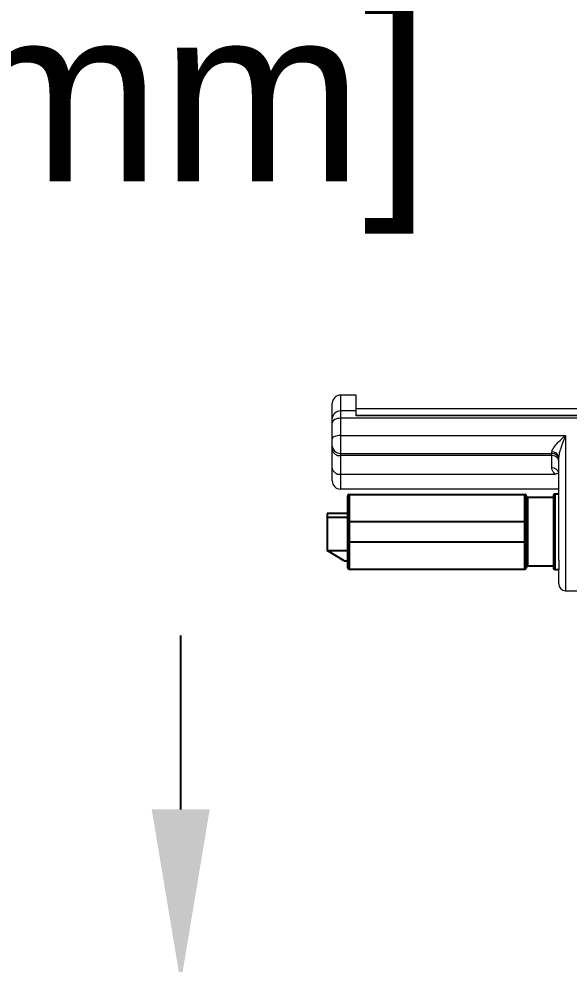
# Model space of a CAD drawing. Header units: inches. Extents: x -11.3 to 48.4, y -5.9 to 18.8.
# Drawn here: x -1.81 to 1.36, y -0.08 to 5.35 of the extents above; entities that cross this region are included whole.
import ezdxf

# ---------------------------------------------------------------- set-up
doc = ezdxf.new("R2010")
doc.units = ezdxf.units.IN
doc.header["$MEASUREMENT"] = 0
doc.layers.add('DIMENSIONS', color=1, linetype='Continuous')
doc.styles.get("Standard").update_dxf_attribs({"font": 'Arial.ttf'})
doc.dimstyles.new('Big 1IN', dxfattribs={"dimtxt": 1, "dimasz": 1, "dimexe": 0.18, "dimexo": 0.0625, "dimgap": 0.09, "dimtad": 0, "dimtih": 1, "dimtoh": 1, "dimdec": 5, "dimzin": 0, "dimdsep": 46, "dimlunit": 4, "dimtxsty": 'Standard', "dimcen": 0.5, "dimadec": 0, "dimazin": 0, "dimtfac": 1, "dimtdec": 5, "dimtofl": 0, "dimtmove": 0, "dimatfit": 3, "dimfxl": 1, "dimtolj": 1, "dimtzin": 0, "dimarcsym": 0})

# ---------------------------------------------------------------- blocks, each defined once
blk = doc.blocks.new('*D7')
at = {"layer": 'Defpoints', "color": 0, "transparency": 16777216}
for p in [(-7.4188, 3.4938), (-3.5488, 3.4938), (-3.5488, 2.3688)]:
    blk.add_point(p, dxfattribs=at)
at = {"layer": 'DIMENSIONS', "color": 0, "lineweight": -2, "transparency": 16777216}
for p, q in [((-7.4188, 4.4938), (-7.4188, 5.4938)), ((-7.4188, 5.4938), (-6.4188, 5.4938)), ((-3.6113, 3.4938), (-7.5988, 3.4938)), ((-3.6113, 2.3688), (-7.5988, 2.3688)), ((-7.4188, 1.3688), (-7.4188, 0.3688))]:
    blk.add_line(p, q, dxfattribs=at)
at = {"layer": 'DIMENSIONS', "color": 0, "transparency": 16777216}
for points in [[(-7.5855, 4.4938), (-7.2521, 4.4938), (-7.4188, 3.4938)], [(-7.5855, 1.3688), (-7.2521, 1.3688), (-7.4188, 2.3688)]]:
    blk.add_solid(points, dxfattribs=at)
at = {"layer": 'DIMENSIONS', "color": 0, "transparency": 16777216, "char_height": 1, "attachment_point": 5}
for s, insert in [('\\A1;1{\\H1x;\\S1/8;}"', (-2.9318, 6.7532)), ('\\A1;[28.58 mm]', (-2.9318, 4.7674))]:
    blk.add_mtext(s, dxfattribs=dict(at, insert=insert))
blk = doc.blocks.new('*D11')
at = {"layer": 'Defpoints', "color": 0, "transparency": 16777216}
for p in [(1.3975, -0.1933), (-0.8754, -1.4565), (1.3975, -1.4565)]:
    blk.add_point(p, dxfattribs=at)
at = {"layer": 'DIMENSIONS', "color": 0, "lineweight": -2, "transparency": 16777216}
for p, q in [((-0.8754, 0.8067), (-0.8754, 1.8067)), ((1.335, -0.1933), (-1.0554, -0.1933)), ((1.335, -1.4565), (-1.0554, -1.4565)), ((-0.8754, -2.4565), (-0.8754, -3.4565)), ((-0.8754, -3.4565), (-1.8754, -3.4565))]:
    blk.add_line(p, q, dxfattribs=at)
at = {"layer": 'DIMENSIONS', "color": 0, "transparency": 16777216}
for points in [[(-1.0421, 0.8067), (-0.7087, 0.8067), (-0.8754, -0.1933)], [(-1.0421, -2.4565), (-0.7087, -2.4565), (-0.8754, -1.4565)]]:
    blk.add_solid(points, dxfattribs=at)
at = {"layer": 'DIMENSIONS', "color": 0, "transparency": 16777216, "char_height": 1, "attachment_point": 5}
for s, insert in [('\\A1;1{\\H1x;\\S1/4;}"', (-5.3624, -2.2107)), ('\\A1;[32.08 mm]', (-5.3624, -4.1829))]:
    blk.add_mtext(s, dxfattribs=dict(at, insert=insert))

msp = doc.modelspace()

# ---------------------------------------------------------------- linework, layer by layer
at = {"color": 0, "linetype": 'Continuous', "lineweight": 15}
for p, q in [((0.134322, 3.189354), (0.043532, 3.189354)), ((0.043532, 3.189354), (0.043532, 3.098092)), ((0.134322, 3.098092), (0.134322, 3.189354)), ((-0.003836, 3.054218), (-0.003836, 3.141985)), ((-0.003836, 3.028905), (-0.003836, 3.054218)), ((0.043532, 3.098092), (0.043532, 3.055903)), ((0.134322, 3.098092), (0.043532, 3.098092)), ((0.043532, 3.055903), (0.043532, 2.956964)), ((1.45669, 3.055903), (0.043532, 3.055903)), ((0.134322, 3.069633), (0.134322, 3.098092)), ((1.45669, 3.072112), (0.134322, 3.072112)), ((1.45669, 3.069633), (0.134322, 3.069633)), ((-0.003836, 2.937386), (-0.003836, 3.028905)), ((-0.003836, 2.896216), (-0.003836, 2.937386)), ((0.043532, 2.956964), (1.338269, 2.956964)), ((0.043532, 2.956964), (0.043532, 2.854037)), ((1.338269, 2.956964), (1.338269, 2.064354)), ((-0.003836, 2.875824), (-0.003836, 2.896216)), ((-0.003836, 2.768675), (-0.003836, 2.875824)), ((0.043532, 2.854037), (1.259322, 2.854037)), ((0.043532, 2.854037), (0.043532, 2.841292)), ((1.259322, 2.841292), (0.043532, 2.841292)), ((0.043532, 2.841292), (0.043532, 2.734143)), ((1.259322, 2.854037), (1.259322, 2.862282)), ((1.259322, 2.841292), (1.259322, 2.854037)), ((1.259322, 2.770123), (1.259322, 2.841292)), ((1.298795, 2.239874), (1.298795, 2.831255)), ((-0.003836, 2.695933), (-0.003836, 2.768675)), ((0.043532, 2.734143), (1.278748, 2.734143)), ((0.043532, 2.734143), (0.043532, 2.648564)), ((1.298795, 2.648564), (0.043532, 2.648564)), ((1.298795, 2.103827), (1.298795, 2.185018)), ((1.338269, 2.064354), (1.45669, 2.064354))]:
    msp.add_line(p, q, dxfattribs=at)
at = {"color": 7, "linetype": 'Continuous', "lineweight": 15}
msp.add_line((8.646423, 3.110182), (0.137795, 3.110182), dxfattribs=at)
at = {"color": 0, "linetype": 'Continuous'}
for p, q in [((0.084775, 2.194853), (0.084775, 2.609327)), ((0.09267, 2.617222), (0.09267, 2.186959)), ((0.09267, 2.617222), (1.103196, 2.617222)), ((1.103196, 2.186959), (1.103196, 2.617222)), ((1.111091, 2.194853), (1.111091, 2.609327)), ((1.268986, 2.611301), (1.268986, 2.19288)), ((1.276881, 2.619195), (1.276881, 2.184985)), ((1.298788, 2.619195), (1.276881, 2.619195)), ((1.118986, 2.599459), (1.118986, 2.204722)), ((1.268986, 2.599459), (1.118986, 2.599459)), ((-0.033646, 2.508669), (-0.033646, 2.295511)), ((0.084775, 2.508669), (-0.033646, 2.508669)), ((0.084775, 2.484985), (-0.033646, 2.484985)), ((1.111091, 2.459327), (0.084775, 2.459327)), ((0.084775, 2.344853), (1.111091, 2.344853)), ((0.065038, 2.236301), (-0.033646, 2.295511)), ((-0.033646, 2.295511), (0.084775, 2.295511)), ((0.065038, 2.236301), (0.084775, 2.236301)), ((1.103196, 2.186959), (0.09267, 2.186959)), ((1.268986, 2.204722), (1.118986, 2.204722)), ((1.298788, 2.184985), (1.276881, 2.184985))]:
    msp.add_line(p, q, dxfattribs=at)
at = {"color": 0, "linetype": 'Continuous', "lineweight": 15, "flags": 128}
for points in [[(0.043532, 3.055903), (0.034291, 3.055384), (0.025405, 3.053848), (0.017216, 3.051353), (0.010038, 3.047995), (0.004147, 3.043904), (-0.00023, 3.039237), (-0.002926, 3.034172), (-0.003836, 3.028905)], [(0.043532, 2.956964), (0.034291, 2.956587), (0.025405, 2.955473), (0.017216, 2.953664), (0.010038, 2.95123), (0.004147, 2.948263), (-0.00023, 2.944878), (-0.002926, 2.941206), (-0.003836, 2.937386)]]:
    msp.add_lwpolyline(points, dxfattribs=at)
at = {"color": 0, "linetype": 'Continuous', "lineweight": 15}
for centre, radius, start, end in [((0.043532, 3.141985), 0.047368, 90, 180), ((0.041849, 3.052401), 0.045721, 87.890866, 177.722272), ((0.04108, 2.89897), 0.045, 183.509532, 273.124057), ((0.037984, 2.883435), 0.042507, 190.315292, 277.500228), ((1.263094, 2.826457), 0.036023, 7.654412, 96.010317), ((1.261366, 2.816593), 0.0375, 3.508893, 93.124857), ((1.263946, 2.806174), 0.035422, 10.314651, 97.500993), ((0.037984, 2.776286), 0.042507, 190.3153, 277.500213), ((1.263946, 2.735004), 0.035422, 10.314634, 97.501019), ((1.29318, 2.702742), 0.034559, 80.6486, 114.683314), ((0.043532, 2.695933), 0.047368, 180, 270), ((1.338269, 2.103827), 0.039474, 180, 270)]:
    msp.add_arc(centre, radius, start, end, dxfattribs=at)
at = {"color": 0, "linetype": 'Continuous'}
for centre, start, end in [((0.09267, 2.609327), 90, 180), ((1.103196, 2.609327), 0, 90), ((1.276881, 2.611301), 90, 180), ((1.118986, 2.607353), 180, 270), ((0.09267, 2.194853), 180, 270), ((1.103196, 2.194853), 270, 0), ((1.118986, 2.196827), 90, 180), ((1.276881, 2.19288), 180, 270)]:
    msp.add_arc(centre, 0.007895, start, end, dxfattribs=at)
at = {"color": 0, "linetype": 'Continuous', "lineweight": 15}
for points, knots in [([(1.259322, 2.862282), (1.259814, 2.865613), (1.260461, 2.870002), (1.265668, 2.881124), (1.27736, 2.898202), (1.300019, 2.922982), (1.321665, 2.943061), (1.334667, 2.954009), (1.338166, 2.956879), (1.338269, 2.956964)], [0, 0, 0, 0, 0.112341771, 0.147991323, 0.339382729, 0.608956416, 0.894716394, 0.996906374, 1, 1, 1, 1]), ([(1.338269, 2.956964), (1.338214, 2.956837), (1.336464, 2.952785), (1.329947, 2.937441), (1.319019, 2.910052), (1.307938, 2.877485), (1.300433, 2.850563), (1.299283, 2.837004), (1.298795, 2.831255)], [0, 0, 0, 0, 0.00328962, 0.10487584, 0.39070211, 0.66325101, 0.85722129, 1, 1, 1, 1]), ([(1.278748, 2.734143), (1.273467, 2.740121), (1.264506, 2.750264), (1.259598, 2.763027), (1.259366, 2.769001), (1.259322, 2.770123)], [0, 0, 0, 0, 0.53825773, 0.913272043, 1, 1, 1, 1]), ([(1.298795, 2.239874), (1.29882, 2.235497), (1.2989, 2.221397), (1.299075, 2.201144), (1.298889, 2.190389), (1.298795, 2.185018)], [0, 0, 0, 0, 0.18391304, 0.59245924, 1, 1, 1, 1])]:
    msp.add_open_spline(points, degree=3, knots=knots, dxfattribs=at)

# ---------------------------------------------------------------- dimensions: what is measured, and where the dimension line sits
at = {"layer": 'DIMENSIONS'}
dim = msp.add_linear_dim(base=(-7.418815, 3.49381), p1=(-3.548751, 2.36881), p2=(-3.548751, 3.49381), angle=90, dimstyle='Big 1IN', override={"dimpost": '\\X'}, dxfattribs=at)
dim.commit()
dim.dimension.update_dxf_attribs({"geometry": '*D7', "text_midpoint": (-2.931816, 5.49381), "dimtype": 160})
dim = msp.add_linear_dim(base=(-0.875414, -1.456454), p1=(1.39748, -0.193296), p2=(1.39748, -1.456454), angle=90, dimstyle='Big 1IN', override={"dimpost": '\\X'}, dxfattribs=at)
dim.commit()
dim.dimension.update_dxf_attribs({"geometry": '*D11', "text_midpoint": (-5.362412, -3.456454)})

doc.saveas('drawing.dxf')
